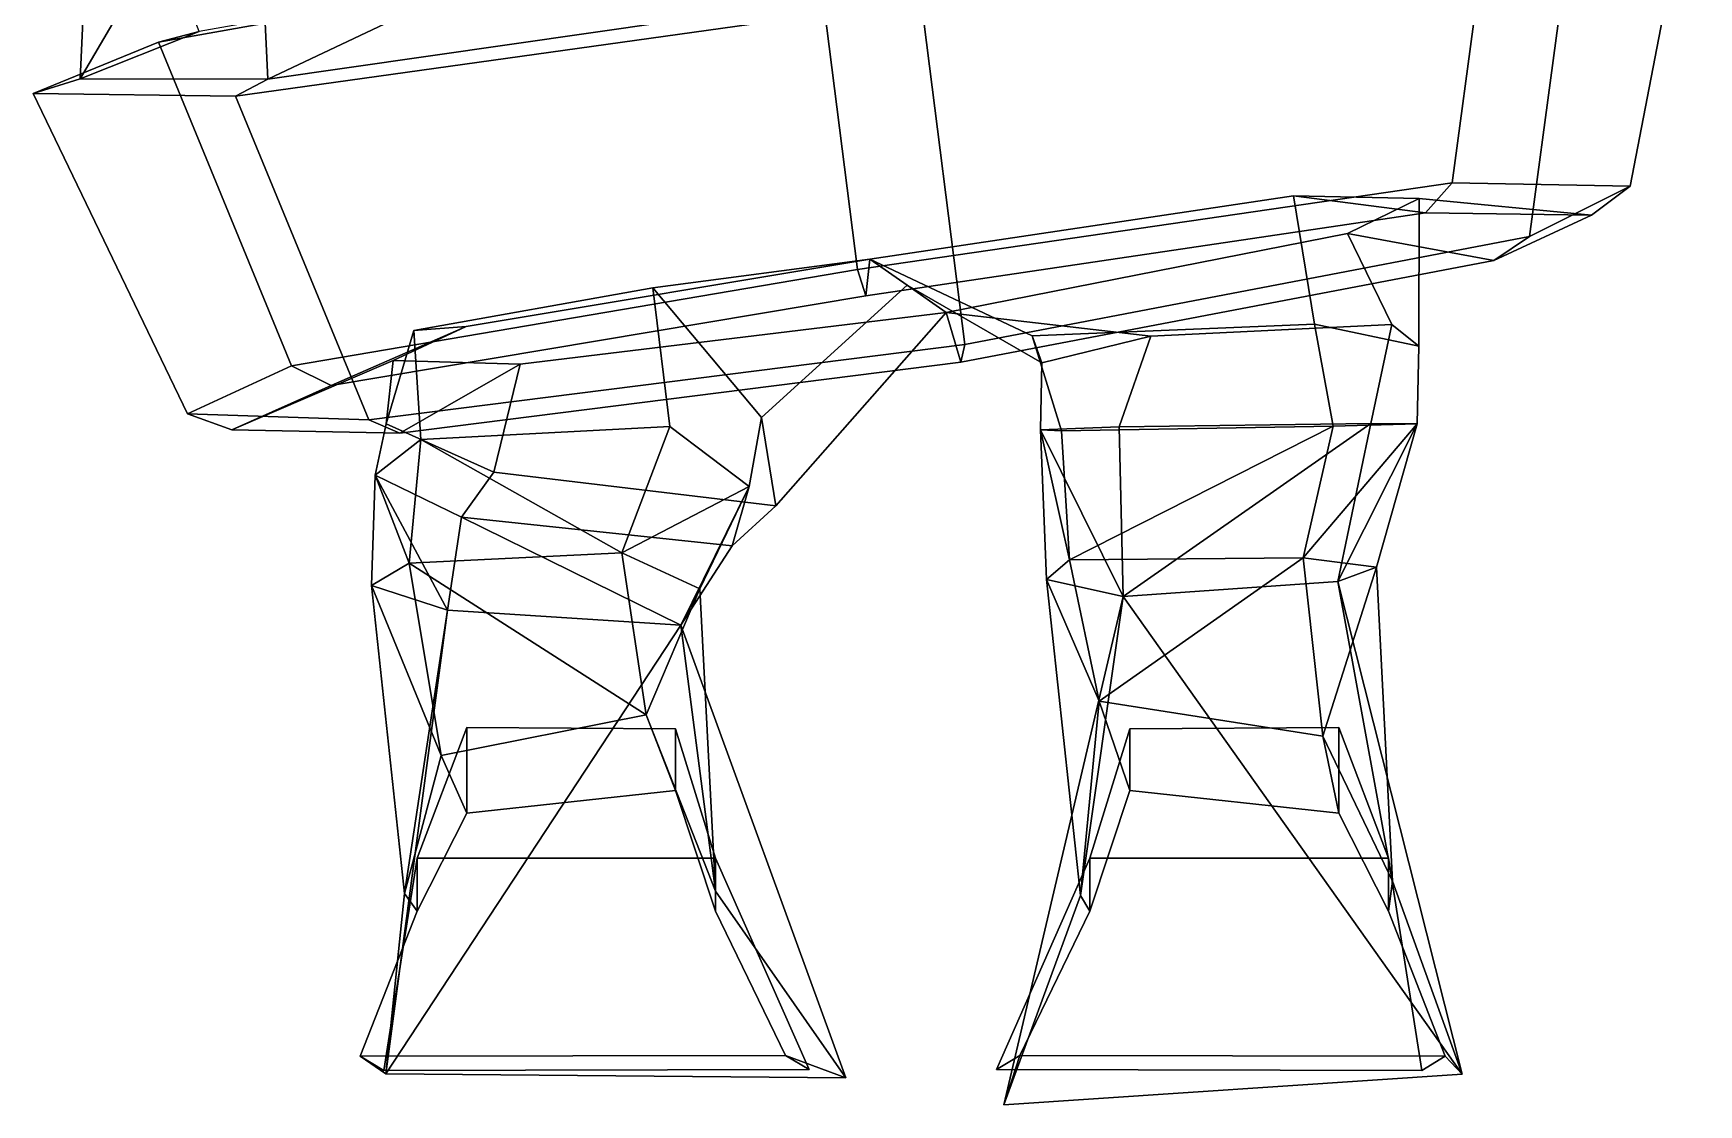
# Model space of a CAD drawing. Extents: x -193 to 124, y -158 to 349.
# Drawn here: x -139.2 to 123.8, y -158.4 to 10.9 of the extents above; entities that cross this region are included whole.
import ezdxf

# ---------------------------------------------------------------- set-up
doc = ezdxf.new("R2010")
doc.units = 0

msp = doc.modelspace()

# ---------------------------------------------------------------- linework, layer by layer
for points in [[(-113.018661, 11.202423, 65.917702), (-129.545547, 53.72023, -0.575671), (-131.856186, 3.730759, -11.063762)], [(-131.856186, 3.730759, -11.063762), (-129.545547, 53.72023, -0.575671), (-104.38282, 50.531555, -68.799385)], [(-131.856186, 3.730759, -11.063762), (-104.38282, 50.531555, -68.799385), (-102.217461, 3.666168, -88.210464)], [(-102.217461, 3.666168, -88.210464), (-104.38282, 50.531555, -68.799385), (-2.18547, 51.019348, -102.085587)], [(-102.217461, 3.666168, -88.210464), (-2.18547, 51.019348, -102.085587), (-0.520782, 18.276062, -109.97242)], [(-9.042822, -26.432358, 114.011391), (84.885414, -12.704407, 87.701378), (92.393311, 42.965439, 91.348396), (-15.931885, 27.93605, 116.517113)], [(92.393311, 42.965439, 91.348396), (84.885414, -12.704407, 87.701378), (112.988068, -13.265167, 6.174449), (123.834946, 42.932068, 10.09868)], [(112.988068, -13.265167, 6.174449), (97.090767, -21.220367, -86.463448), (104.598671, 34.449478, -82.816429), (123.834946, 42.932068, 10.09868)], [(97.090767, -21.220367, -86.463448), (7.922624, -38.269531, -128.077713), (1.025203, 16.104919, -125.572517), (104.598671, 34.449478, -82.816429)], [(-15.931885, 27.93605, 116.517113), (-15.218384, 28.506836, 104.270256), (-113.018661, 11.202423, 65.917702), (-119.486038, 9.498932, 73.757553)], [(-9.042822, -26.432358, 114.011391), (-15.931885, 27.93605, 116.517113), (-119.486038, 9.498932, 73.757553), (-98.441635, -41.661057, 72.481033)], [(-107.280678, 0.982986, -100.407265), (-102.217461, 3.666168, -88.210464), (-0.520782, 18.276062, -109.97242), (1.025203, 16.104919, -125.572517)], [(-86.236275, -50.177002, -101.683792), (-107.280678, 0.982986, -100.407265), (1.025203, 16.104919, -125.572517), (7.922624, -38.269531, -128.077713)], [(-139.241928, 1.378891, -11.742728), (-119.486038, 9.498932, 73.757553), (-113.018661, 11.202423, 65.917702), (-131.856186, 3.730759, -11.063762)], [(-119.486038, 9.498932, 73.757553), (-139.241928, 1.378891, -11.742728), (-114.858559, -49.2537, -12.74204), (-98.441635, -41.661057, 72.481033)], [(-107.280678, 0.982986, -100.407265), (-139.241928, 1.378891, -11.742728), (-131.856186, 3.730759, -11.063762), (-102.217461, 3.666168, -88.210464)], [(-114.858559, -49.2537, -12.74204), (-139.241928, 1.378891, -11.742728), (-107.280678, 0.982986, -100.407265), (-86.236275, -50.177002, -101.683792)], [(-9.042822, -26.432358, 114.011391), (-7.730218, -30.589676, 101.546631), (80.679939, -17.467422, 78.710121), (84.885414, -12.704407, 87.701378)], [(84.885414, -12.704407, 87.701378), (80.679939, -17.467422, 78.710121), (106.884293, -17.824677, 5.468162), (112.988068, -13.265167, 6.174449)], [(-7.730218, -30.589676, 101.546631), (-7.118568, -24.782799, 80.769646), (59.841156, -14.769318, 61.854404), (80.679939, -17.467422, 78.710121)], [(-7.118568, -24.782799, 80.769646), (18.5396, -36.89563, 56.937176), (63.167419, -35.070602, 41.819408), (59.841156, -14.769318, 61.854404)], [(59.841156, -14.769318, 61.854404), (63.167419, -35.070602, 41.819408), (79.6409, -38.532425, 3.95081), (79.699791, -15.204239, 3.594944)], [(80.679939, -17.467422, 78.710121), (59.841156, -14.769318, 61.854404), (79.699791, -15.204239, 3.594944), (106.884293, -17.824677, 5.468162)], [(79.699791, -15.204239, 3.594944), (79.6409, -38.532425, 3.95081), (75.349152, -35.105881, -39.190598), (68.376068, -20.724319, -59.934879)], [(106.884293, -17.824677, 5.468162), (79.699791, -15.204239, 3.594944), (68.376068, -20.724319, -59.934879), (91.48114, -25.003662, -75.418045)], [(112.988068, -13.265167, 6.174449), (106.884293, -17.824677, 5.468162), (91.48114, -25.003662, -75.418045), (97.090767, -21.220367, -86.463448)], [(68.376068, -20.724319, -59.934879), (75.349152, -35.105881, -39.190598), (37.280727, -36.949905, -67.693604), (4.93619, -33.19368, -91.246223)], [(91.48114, -25.003662, -75.418045), (68.376068, -20.724319, -59.934879), (4.93619, -33.19368, -91.246223), (7.28345, -41.065056, -112.691521)], [(97.090767, -21.220367, -86.463448), (91.48114, -25.003662, -75.418045), (7.28345, -41.065056, -112.691521), (7.922624, -38.269531, -128.077713)], [(-7.730218, -30.589676, 101.546631), (-92.166435, -44.768631, 64.359909), (-70.884293, -35.417496, 51.001198), (-7.118568, -24.782799, 80.769646)], [(-7.118568, -24.782799, 80.769646), (-70.884293, -35.417496, 51.001198), (-79.106598, -36.06279, 27.725254), (-41.368408, -29.333679, 56.627594)], [(-1.209585, -28.905632, -3.548822), (-7.118568, -24.782799, 80.769646), (-41.368408, -29.333679, 56.627594), (-24.233847, -49.814888, -1.460981)], [(20.075106, -41.17524, -5.690531), (18.5396, -36.89563, 56.937176), (-7.118568, -24.782799, 80.769646), (-1.209585, -28.905632, -3.548822)], [(-9.042822, -26.432358, 114.011391), (-98.441635, -41.661057, 72.481033), (-92.166435, -44.768631, 64.359909), (-7.730218, -30.589676, 101.546631)], [(4.93619, -33.19368, -91.246223), (-1.209585, -28.905632, -3.548822), (-24.233847, -49.814888, -1.460981), (-21.927456, -63.792725, -66.009087)], [(20.075106, -41.17524, -5.690531), (-1.209585, -28.905632, -3.548822), (4.93619, -33.19368, -91.246223), (37.280727, -36.949905, -67.693604)], [(-38.699959, -51.246674, 24.600973), (-41.368408, -29.333679, 56.627594), (-79.106598, -36.06279, 27.725254), (-78.009941, -53.298599, 6.692351)], [(-38.699959, -51.246674, 24.600973), (-26.14341, -60.71833, 0.704327), (-24.233847, -49.814888, -1.460981), (-41.368408, -29.333679, 56.627594)], [(-81.365234, -52.304871, -89.768257), (7.28345, -41.065056, -112.691521), (4.93619, -33.19368, -91.246223), (-62.349377, -41.372498, -70.788086)], [(-62.349377, -41.372498, -70.788086), (4.93619, -33.19368, -91.246223), (-21.927456, -63.792725, -66.009087), (-66.469978, -58.461166, -51.988586)], [(-92.166435, -44.768631, 64.359909), (-107.861511, -51.743927, -12.36066), (-82.394844, -40.807213, -9.862623), (-70.884293, -35.417496, 51.001198)], [(-78.009941, -53.298599, 6.692351), (-79.106598, -36.06279, 27.725254), (-83.500351, -50.821533, -12.180315), (-85.263031, -58.916931, -11.935766)], [(-70.884293, -35.417496, 51.001198), (-82.394844, -40.807213, -9.862623), (-83.500351, -50.821533, -12.180315), (-79.106598, -36.06279, 27.725254)], [(23.168928, -51.924515, 18.260416), (66.088737, -51.156815, 16.420479), (63.167419, -35.070602, 41.819408), (18.5396, -36.89563, 56.937176)], [(72.01754, -50.743965, -18.291243), (32.290161, -51.289368, -35.142231), (37.280727, -36.949905, -67.693604), (75.349152, -35.105881, -39.190598)], [(66.088737, -51.156815, 16.420479), (79.387749, -50.791367, 1.522388), (79.6409, -38.532425, 3.95081), (63.167419, -35.070602, 41.819408)], [(79.387749, -50.791367, 1.522388), (72.01754, -50.743965, -18.291243), (75.349152, -35.105881, -39.190598), (79.6409, -38.532425, 3.95081)], [(-86.236275, -50.177002, -101.683792), (7.922624, -38.269531, -128.077713), (7.28345, -41.065056, -112.691521), (-81.365234, -52.304871, -89.768257)], [(23.168928, -51.924515, 18.260416), (18.5396, -36.89563, 56.937176), (20.075106, -41.17524, -5.690531), (19.857286, -51.737183, -9.290024)], [(19.857286, -51.737183, -9.290024), (20.075106, -41.17524, -5.690531), (37.280727, -36.949905, -67.693604), (32.290161, -51.289368, -35.142231)], [(-98.441635, -41.661057, 72.481033), (-114.858559, -49.2537, -12.74204), (-107.861511, -51.743927, -12.36066), (-92.166435, -44.768631, 64.359909)], [(-107.861511, -51.743927, -12.36066), (-81.365234, -52.304871, -89.768257), (-62.349377, -41.372498, -70.788086), (-82.394844, -40.807213, -9.862623)], [(-82.394844, -40.807213, -9.862623), (-62.349377, -41.372498, -70.788086), (-66.469978, -58.461166, -51.988586), (-83.500351, -50.821533, -12.180315)], [(-114.858559, -49.2537, -12.74204), (-86.236275, -50.177002, -101.683792), (-81.365234, -52.304871, -89.768257), (-107.861511, -51.743927, -12.36066)], [(-26.14341, -60.71833, 0.704327), (-28.823313, -70.117432, -27.59553), (-21.927456, -63.792725, -66.009087), (-24.233847, -49.814888, -1.460981)], [(-85.263031, -58.916931, -11.935766), (-83.500351, -50.821533, -12.180315), (-66.469978, -58.461166, -51.988586), (-71.590126, -65.564598, -27.235376)], [(-46.292366, -71.220596, 41.274956), (-38.699959, -51.246674, 24.600973), (-78.009941, -53.298599, 6.692351)], [(-46.292366, -71.220596, 41.274956), (-26.14341, -60.71833, 0.704327), (-38.699959, -51.246674, 24.600973)], [(32.906479, -78.081329, -19.643036), (19.857286, -51.737183, -9.290024), (32.290161, -51.289368, -35.142231)], [(24.465393, -72.319366, 29.240816), (23.168928, -51.924515, 18.260416), (19.857286, -51.737183, -9.290024)], [(24.465393, -72.319366, 29.240816), (19.857286, -51.737183, -9.290024), (20.808802, -75.432663, 3.900852)], [(20.808802, -75.432663, 3.900852), (19.857286, -51.737183, -9.290024), (32.906479, -78.081329, -19.643036)], [(24.465393, -72.319366, 29.240816), (66.088737, -51.156815, 16.420479), (23.168928, -51.924515, 18.260416)], [(24.465393, -72.319366, 29.240816), (61.35643, -71.99501, 27.114124), (66.088737, -51.156815, 16.420479)], [(32.906479, -78.081329, -19.643036), (32.290161, -51.289368, -35.142231), (72.01754, -50.743965, -18.291243)], [(66.843132, -75.740288, -4.66038), (32.906479, -78.081329, -19.643036), (72.01754, -50.743965, -18.291243)], [(61.35643, -71.99501, 27.114124), (79.387749, -50.791367, 1.522388), (66.088737, -51.156815, 16.420479)], [(61.35643, -71.99501, 27.114124), (72.949837, -73.470482, 13.364997), (79.387749, -50.791367, 1.522388)], [(66.843132, -75.740288, -4.66038), (72.01754, -50.743965, -18.291243), (79.387749, -50.791367, 1.522388)], [(72.949837, -73.470482, 13.364997), (66.843132, -75.740288, -4.66038), (79.387749, -50.791367, 1.522388)], [(-79.872749, -72.858246, 25.351555), (-78.009941, -53.298599, 6.692351), (-85.263031, -58.916931, -11.935766)], [(-46.292366, -71.220596, 41.274956), (-78.009941, -53.298599, 6.692351), (-79.872749, -72.858246, 25.351555)], [(-79.872749, -72.858246, 25.351555), (-85.263031, -58.916931, -11.935766), (-85.82576, -76.350883, 8.244431)], [(-85.82576, -76.350883, 8.244431), (-85.263031, -58.916931, -11.935766), (-73.804497, -80.263611, -6.123451)], [(-73.804497, -80.263611, -6.123451), (-85.263031, -58.916931, -11.935766), (-71.590126, -65.564598, -27.235376)], [(-71.590126, -65.564598, -27.235376), (-66.469978, -58.461166, -51.988586), (-21.927456, -63.792725, -66.009087), (-28.823313, -70.117432, -27.59553)], [(-46.292366, -71.220596, 41.274956), (-33.978764, -76.875175, 19.212376), (-26.14341, -60.71833, 0.704327)], [(-36.956593, -82.613457, -7.14813), (-28.823313, -70.117432, -27.59553), (-26.14341, -60.71833, 0.704327)], [(-33.978764, -76.875175, 19.212376), (-36.956593, -82.613457, -7.14813), (-26.14341, -60.71833, 0.704327)], [(-73.804497, -80.263611, -6.123451), (-71.590126, -65.564598, -27.235376), (-36.956593, -82.613457, -7.14813)], [(-36.956593, -82.613457, -7.14813), (-71.590126, -65.564598, -27.235376), (-28.823313, -70.117432, -27.59553)], [(-74.797432, -103.202332, 8.635877), (-79.872749, -72.858246, 25.351555), (-85.82576, -76.350883, 8.244431)], [(-42.447678, -96.779755, 23.982044), (-46.292366, -71.220596, 41.274956), (-79.872749, -72.858246, 25.351555)], [(-74.797432, -103.202332, 8.635877), (-42.447678, -96.779755, 23.982044), (-79.872749, -72.858246, 25.351555)], [(-42.447678, -96.779755, 23.982044), (-33.978764, -76.875175, 19.212376), (-46.292366, -71.220596, 41.274956)], [(29.13884, -94.650673, 16.379585), (24.465393, -72.319366, 29.240816), (20.808802, -75.432663, 3.900852)], [(29.13884, -94.650673, 16.379585), (61.35643, -71.99501, 27.114124), (24.465393, -72.319366, 29.240816)], [(64.479012, -100.156891, 12.05203), (61.35643, -71.99501, 27.114124), (29.13884, -94.650673, 16.379585)], [(64.479012, -100.156891, 12.05203), (72.949837, -73.470482, 13.364997), (61.35643, -71.99501, 27.114124)], [(75.4617, -123.06424, -2.165188), (72.949837, -73.470482, 13.364997), (64.479012, -100.156891, 12.05203)], [(75.4617, -123.06424, -2.165188), (66.843132, -75.740288, -4.66038), (72.949837, -73.470482, 13.364997)], [(26.192804, -125.377884, -9.231809), (29.13884, -94.650673, 16.379585), (20.808802, -75.432663, 3.900852)], [(26.192804, -125.377884, -9.231809), (20.808802, -75.432663, 3.900852), (32.906479, -78.081329, -19.643036)], [(86.446419, -153.606262, -25.585871), (32.906479, -78.081329, -19.643036), (66.843132, -75.740288, -4.66038)], [(86.446419, -153.606262, -25.585871), (66.843132, -75.740288, -4.66038), (75.4617, -123.06424, -2.165188)], [(-80.594406, -125.061211, -10.240781), (-74.797432, -103.202332, 8.635877), (-85.82576, -76.350883, 8.244431)], [(-80.594406, -125.061211, -10.240781), (-85.82576, -76.350883, 8.244431), (-73.804497, -80.263611, -6.123451)], [(-31.495989, -124.665359, -2.123108), (-33.978764, -76.875175, 19.212376), (-42.447678, -96.779755, 23.982044)], [(-31.495989, -124.665359, -2.123108), (-36.956593, -82.613457, -7.14813), (-33.978764, -76.875175, 19.212376)], [(14.061298, -158.414078, -37.759472), (26.192804, -125.377884, -9.231809), (32.906479, -78.081329, -19.643036)], [(14.061298, -158.414078, -37.759472), (32.906479, -78.081329, -19.643036), (86.446419, -153.606262, -25.585871)], [(-83.566353, -153.55278, -38.503399), (-80.594406, -125.061211, -10.240781), (-73.804497, -80.263611, -6.123451)], [(-83.566353, -153.55278, -38.503399), (-73.804497, -80.263611, -6.123451), (-36.956593, -82.613457, -7.14813)], [(-10.883664, -154.184296, -28.396646), (-83.566353, -153.55278, -38.503399), (-36.956593, -82.613457, -7.14813)], [(-10.883664, -154.184296, -28.396646), (-36.956593, -82.613457, -7.14813), (-31.495989, -124.665359, -2.123108)], [(26.192804, -125.377884, -9.231809), (27.673773, -127.827744, 43.725594), (33.987896, -108.736435, 35.947453), (29.13884, -94.650673, 16.379585)], [(29.13884, -94.650673, 16.379585), (33.987896, -108.736435, 35.947453), (66.977409, -112.334427, 35.947453), (64.479012, -100.156891, 12.05203)], [(-42.447678, -96.779755, 23.982044), (-74.797432, -103.202332, 8.635877), (-70.777412, -112.334427, 35.947453), (-37.787899, -108.736435, 35.947453)], [(-31.495989, -124.665359, -2.123108), (-42.447678, -96.779755, 23.982044), (-37.787899, -108.736435, 35.947453), (-31.473774, -127.827744, 43.725594)], [(-31.473774, -119.444244, 102.617195), (-37.787899, -98.998032, 87.801697), (-70.777412, -98.812729, 87.801697), (-78.613716, -119.444244, 102.617195)], [(-78.613716, -119.444244, 102.617195), (-70.777412, -98.812729, 87.801697), (-70.777412, -112.334427, 35.947453), (-78.613716, -127.827744, 43.725594)], [(-37.787899, -98.998032, 87.801697), (-37.787899, -108.736435, 35.947453), (-70.777412, -112.334427, 35.947453), (-70.777412, -98.812729, 87.801697)], [(-31.473774, -119.444244, 102.617195), (-31.473774, -127.827744, 43.725594), (-37.787899, -108.736435, 35.947453), (-37.787899, -98.998032, 87.801697)], [(27.673773, -119.444244, 102.617195), (74.813721, -119.444244, 102.617195), (66.977409, -98.812729, 87.801697), (33.987896, -98.998032, 87.801697)], [(27.673773, -119.444244, 102.617195), (33.987896, -98.998032, 87.801697), (33.987896, -108.736435, 35.947453), (27.673773, -127.827744, 43.725594)], [(33.987896, -98.998032, 87.801697), (66.977409, -98.812729, 87.801697), (66.977409, -112.334427, 35.947453), (33.987896, -108.736435, 35.947453)], [(74.813721, -119.444244, 102.617195), (74.813721, -127.827744, 43.725594), (66.977409, -112.334427, 35.947453), (66.977409, -98.812729, 87.801697)], [(75.4617, -123.06424, -2.165188), (64.479012, -100.156891, 12.05203), (66.977409, -112.334427, 35.947453), (74.813721, -127.827744, 43.725594)], [(-80.594406, -125.061211, -10.240781), (-78.613716, -127.827744, 43.725594), (-70.777412, -112.334427, 35.947453), (-74.797432, -103.202332, 8.635877)], [(-83.890282, -153.02951, 102.617195), (-78.613716, -119.444244, 102.617195), (-78.613716, -127.827744, 43.725594), (-87.594154, -150.723206, 36.317848)], [(-16.70689, -152.844193, 102.617195), (-31.473774, -119.444244, 102.617195), (-78.613716, -119.444244, 102.617195), (-83.890282, -153.02951, 102.617195)], [(-16.70689, -152.844193, 102.617195), (-20.410763, -150.61731, 32.613968), (-31.473774, -127.827744, 43.725594), (-31.473774, -119.444244, 102.617195)], [(12.906889, -152.844193, 102.617195), (80.090286, -153.02951, 102.617195), (74.813721, -119.444244, 102.617195), (27.673773, -119.444244, 102.617195)], [(12.906889, -152.844193, 102.617195), (27.673773, -119.444244, 102.617195), (27.673773, -127.827744, 43.725594), (16.610764, -150.61731, 32.613968)], [(80.090286, -153.02951, 102.617195), (83.794151, -150.723206, 36.317848), (74.813721, -127.827744, 43.725594), (74.813721, -119.444244, 102.617195)], [(86.446419, -153.606262, -25.585871), (75.4617, -123.06424, -2.165188), (74.813721, -127.827744, 43.725594), (83.794151, -150.723206, 36.317848)], [(-83.566353, -153.55278, -38.503399), (-87.594154, -150.723206, 36.317848), (-78.613716, -127.827744, 43.725594), (-80.594406, -125.061211, -10.240781)], [(-10.883664, -154.184296, -28.396646), (-31.495989, -124.665359, -2.123108), (-31.473774, -127.827744, 43.725594), (-20.410763, -150.61731, 32.613968)], [(14.061298, -158.414078, -37.759472), (16.610764, -150.61731, 32.613968), (27.673773, -127.827744, 43.725594), (26.192804, -125.377884, -9.231809)], [(-83.566353, -153.55278, -38.503399), (-10.883664, -154.184296, -28.396646), (-20.410763, -150.61731, 32.613968), (-87.594154, -150.723206, 36.317848)], [(-83.890282, -153.02951, 102.617195), (-87.594154, -150.723206, 36.317848), (-20.410763, -150.61731, 32.613968), (-16.70689, -152.844193, 102.617195)], [(80.090286, -153.02951, 102.617195), (12.906889, -152.844193, 102.617195), (16.610764, -150.61731, 32.613968), (83.794151, -150.723206, 36.317848)], [(86.446419, -153.606262, -25.585871), (83.794151, -150.723206, 36.317848), (16.610764, -150.61731, 32.613968), (14.061298, -158.414078, -37.759472)]]:
    msp.add_3dface(points)

doc.saveas('drawing.dxf')
